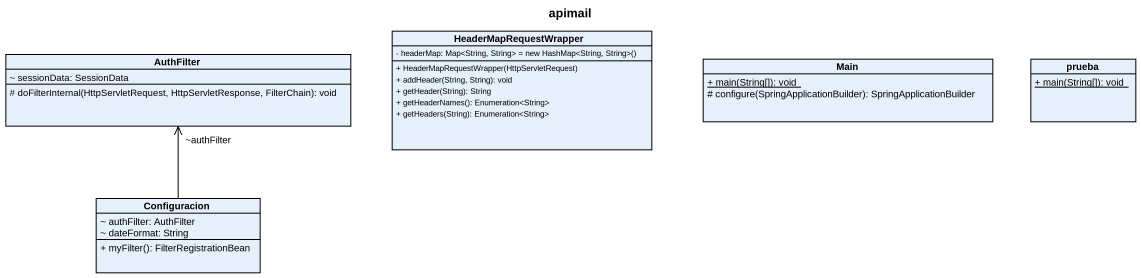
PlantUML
@startuml
title apimail
hide circle
hide empty members
skinparam classAttributeIconSize 0
class AuthFilter {
  ~ sessionData: SessionData
  # doFilterInternal(HttpServletRequest, HttpServletResponse, FilterChain): void
}
class HeaderMapRequestWrapper {
  {field} - headerMap: Map<String, String> = new HashMap<String, String>()
  + HeaderMapRequestWrapper(HttpServletRequest)
  + addHeader(String, String): void
  + getHeader(String): String
  + getHeaderNames(): Enumeration<String>
  + getHeaders(String): Enumeration<String>
}
class Main {
  {static} + main(String[]): void
  # configure(SpringApplicationBuilder): SpringApplicationBuilder
}
class prueba {
  {static} + main(String[]): void
}
class Configuracion {
  ~ authFilter: AuthFilter
  ~ dateFormat: String
  + myFilter(): FilterRegistrationBean
}
Configuracion -up-> "~authFilter" AuthFilter
@enduml
